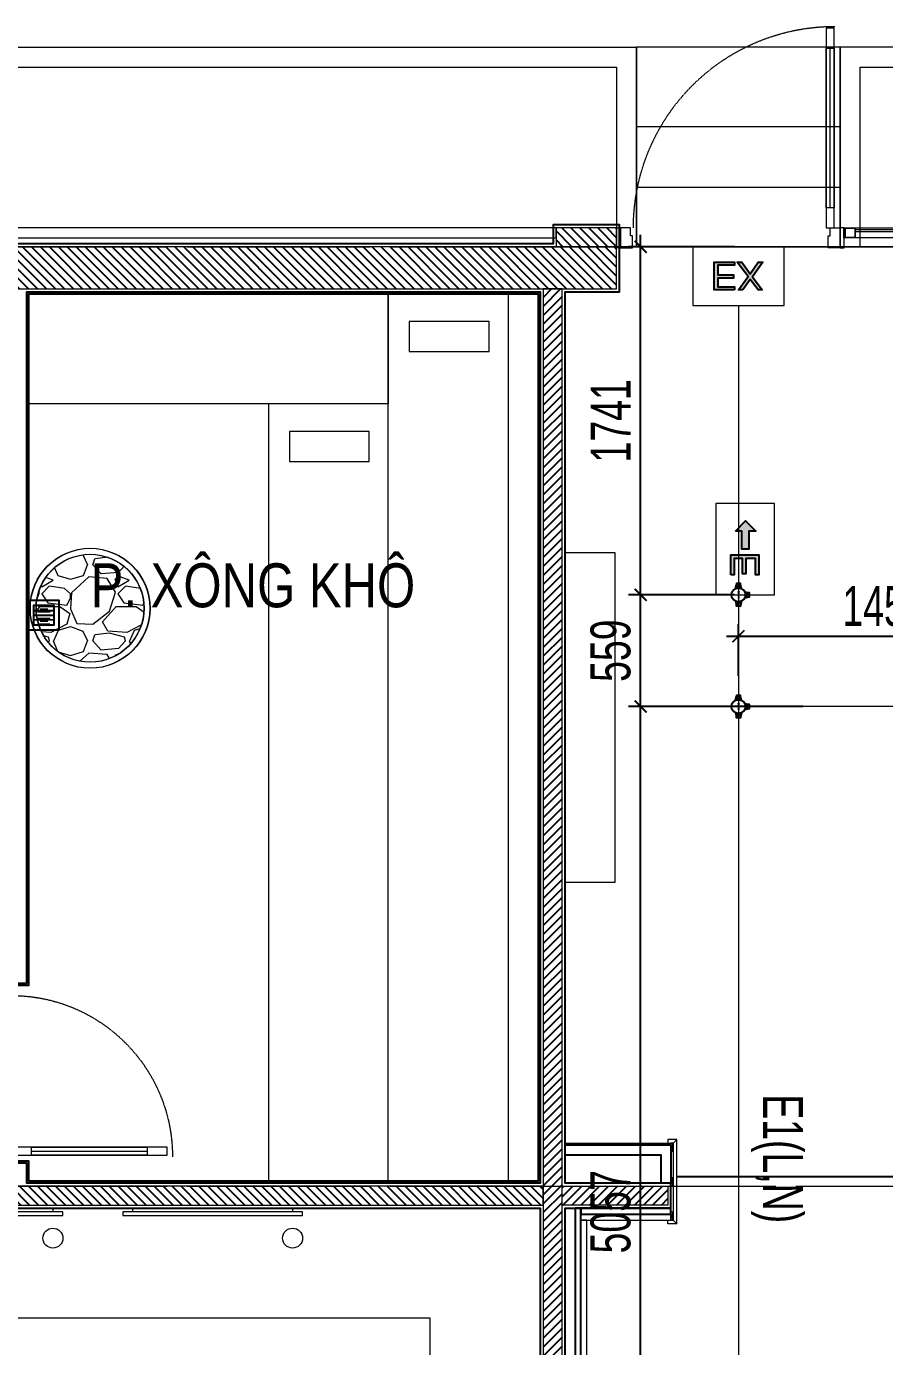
# Model space of a CAD drawing. Header units: millimetres. Extents: x -343543 to 400519, y -115663 to 104219.
# Drawn here: x -169806 to -165508, y 13897 to 20503 of the extents above; entities that cross this region are included whole.
import ezdxf
from ezdxf.xclip import XClip

# ---------------------------------------------------------------- set-up
doc = ezdxf.new("R2010")
doc.units = ezdxf.units.MM
doc.header["$XCLIPFRAME"] = 0
for name, pattern in [('XREF MAT BANG TUONG XAY$0$01.Xref _MB T1$0$HIDDEN', [9.525, 6.35, -3.175]), ('XREF MAT BANG TUONG XAY$0$CENTER', [50.8, 31.75, -6.35, 6.35, -6.35]), ('XREF MAT BANG TUONG XAY$0$HIDDEN', [0.375, 0.25, -0.125])]:
    doc.linetypes.add(name, pattern=pattern)
doc.layers.get('0').update_dxf_attribs({"color": 231, "lineweight": 0})
doc.layers.get('DefPoints').update_dxf_attribs({"color": 191})
for name, color, linetype, lineweight in [('A-PATT', 252, 'Continuous', 9), ('A-SYMBOLS', 10, 'Continuous', 13), ('E-EX', 3, 'Continuous', 25), ('kata_dim', 231, 'Continuous', 0), ('SME-E-COND-LTG', 51, 'Continuous', 18), ('SME-E-LTG-TEXT', 53, 'Continuous', 18), ('TEXT DIEN', 3, 'Continuous', 18), ('XREF MAT BANG TUONG XAY$0$$0$A-WALL-INT', 8, 'Continuous', 9), ('XREF MAT BANG TUONG XAY$0$$1$A-TEXT', 8, 'Continuous', 25), ('XREF MAT BANG TUONG XAY$0$01.Xref _MB T1$0$A-DOOR', 8, 'Continuous', 9), ('XREF MAT BANG TUONG XAY$0$01.Xref _MB T1$0$A-FNSH', 8, 'Continuous', 9), ('XREF MAT BANG TUONG XAY$0$01.Xref _MB T1$0$A-GLAZ', 8, 'Continuous', 13), ('XREF MAT BANG TUONG XAY$0$01.Xref _MB T1$0$A-HIDD-LO', 8, 'XREF MAT BANG TUONG XAY$0$01.Xref _MB T1$0$HIDDEN', 9), ('XREF MAT BANG TUONG XAY$0$01.Xref _MB T1$0$A-LITE', 8, 'Continuous', 9), ('XREF MAT BANG TUONG XAY$0$01.Xref _MB T1$0$A-RAIL', 8, 'Continuous', 9), ('XREF MAT BANG TUONG XAY$0$01.Xref _MB T1$0$A-TEXT', 8, 'Continuous', 25), ('XREF MAT BANG TUONG XAY$0$A-GRID', 8, 'XREF MAT BANG TUONG XAY$0$CENTER', 15), ('XREF MAT BANG TUONG XAY$0$A-WALL-INT', 8, 'Continuous', 9)]:
    doc.layers.add(name, color=color, linetype=linetype, lineweight=lineweight)
for name, color, linetype in [('XREF MAT BANG TUONG XAY$0$A-FNSH', 8, 'Continuous'), ('XREF MAT BANG TUONG XAY$0$A-FURN', 8, 'Continuous'), ('XREF MAT BANG TUONG XAY$0$A-FURN @ 50', 8, 'Continuous'), ('XREF MAT BANG TUONG XAY$0$A-FURN @ 75', 8, 'Continuous'), ('XREF MAT BANG TUONG XAY$0$A-HIDD', 8, 'XREF MAT BANG TUONG XAY$0$HIDDEN'), ('XREF MAT BANG TUONG XAY$0$A-PATT', 8, 'Continuous'), ('ống ghen', 6, 'Continuous')]:
    doc.layers.add(name, color=color, linetype=linetype)
doc.styles.add('ROMANS1', font='vntimeh.shx', dxfattribs={"width": 0.8, "bigfont": 'bigfont.shx'})
doc.styles.add('SM-DIMTEXT', font='SME.shx', dxfattribs={"width": 0.7})
doc.styles.add('SME-TEXT', font='sme.shx', dxfattribs={"width": 0.7})
doc.styles.add('XREF MAT BANG TUONG XAY$0$Arial', font='arial.ttf', dxfattribs={"width": 0.8})
doc.dimstyles.new('SDIM-100', dxfattribs={"dimscale": 100, "dimtxt": 2, "dimasz": 0.6, "dimexe": 0.6, "dimexo": 0.2, "dimgap": 0.5, "dimtad": 1, "dimdec": 0, "dimzin": 12, "dimtxsty": 'SM-DIMTEXT', "dimblk": 'ARCHTICK', "dimblk1": 'ARCHTICK', "dimblk2": 'ARCHTICK', "dimcen": 0.12, "dimdle": 0.6, "dimclrd": 7, "dimclre": 8, "dimadec": 0, "dimazin": 3, "dimtfac": 2, "dimtix": 1, "dimtmove": 1, "dimatfit": 3, "dimfxl": 1, "dimtzin": 0, "dimarcsym": 1})

# ---------------------------------------------------------------- blocks, each defined once
blk = doc.blocks.new('*U281')
at = {"color": 8}
blk.add_line((70, 100), (70, 680), dxfattribs=at)
for points in [[(50, 0), (50, 780), (90, 780), (90, 0)], [(50, 100), (90, 100), (90, 680), (50, 680)], [(20, -95), (80, -95), (80, -40), (70, -40), (70, 0), (20, 0)], [(900, -95), (840, -95), (840, -40), (850, -40), (850, 0), (900, 0)]]:
    blk.add_lwpolyline(points, close=True, dxfattribs=at)
at = {"layer": 'XREF MAT BANG TUONG XAY$0$01.Xref _MB T1$0$A-FNSH', "color": 8}
for points in [[(20, -95), (0, -95), (0, 0), (20, 0)], [(900, -95), (920, -95), (920, 0), (900, 0)]]:
    blk.add_lwpolyline(points, close=True, dxfattribs=at)
at = {"layer": 'XREF MAT BANG TUONG XAY$0$01.Xref _MB T1$0$A-HIDD-LO', "color": 8, "ltscale": 0.3}
blk.add_arc((42, 0), 806.7, 360, 90, dxfattribs=at)
blk = doc.blocks.new('*U166')
at = {"color": 8}
blk.add_line((70, 100), (70, 900), dxfattribs=at)
for points in [[(50, 0), (50, 1000), (90, 1000), (90, 0)], [(50, 100), (90, 100), (90, 900), (50, 900)], [(20, -100), (80, -100), (80, -40), (70, -40), (70, 0), (20, 0)], [(1120, -100), (1060, -100), (1060, -40), (1070, -40), (1070, 0), (1120, 0)]]:
    blk.add_lwpolyline(points, close=True, dxfattribs=at)
at = {"layer": 'XREF MAT BANG TUONG XAY$0$01.Xref _MB T1$0$A-FNSH', "color": 8}
for points in [[(20, -100), (0, -100), (0, 0), (20, 0)], [(1120, -100), (1140, -100), (1140, 0), (1120, 0)]]:
    blk.add_lwpolyline(points, close=True, dxfattribs=at)
at = {"layer": 'XREF MAT BANG TUONG XAY$0$01.Xref _MB T1$0$A-HIDD-LO', "color": 8, "ltscale": 0.3}
blk.add_arc((47.5, 0), 1008.3, 360, 90, dxfattribs=at)
blk = doc.blocks.new('XREF MAT BANG TUONG XAY$0$01.Xref _MB T1$0$A$Cfb76151b')
at = {"color": 8}
for points in [[(0, 0), (50, 0), (50, 50), (0, 50)], [(2, 2), (48, 2), (48, 48), (2, 48)]]:
    blk.add_lwpolyline(points, close=True, dxfattribs=at)
blk = doc.blocks.new('XREF MAT BANG TUONG XAY$0$01.Xref _MB T1$0$A$Cc763f58b')
at = {"layer": 'DefPoints', "color": 8}
blk.add_line((5, -50), (5, 0), dxfattribs=at)
at = {"layer": 'XREF MAT BANG TUONG XAY$0$01.Xref _MB T1$0$A-FNSH', "color": 8}
for centre, start, end in [((2.5, 2.3), 222.69033, 317.30967), ((2.5, -52.3), 42.69033, 137.30967)]:
    blk.add_arc(centre, 3.4, start, end, dxfattribs=at)
blk = doc.blocks.new('*U115')
at = {"layer": 'XREF MAT BANG TUONG XAY$0$01.Xref _MB T1$0$A-GLAZ'}
for p, q in [((500, 20), (55, 20)), ((500, 10), (55, 10))]:
    blk.add_line(p, q, dxfattribs=at)
at = {"layer": 'XREF MAT BANG TUONG XAY$0$01.Xref _MB T1$0$A-LITE', "color": 8}
blk.add_lwpolyline([(500, 50), (55, 50), (55, 0), (500, 0)], close=True, dxfattribs=at)
at = {"layer": 'XREF MAT BANG TUONG XAY$0$01.Xref _MB T1$0$A-FNSH', "color": 8, "rotation": 180}
blk.add_blockref('XREF MAT BANG TUONG XAY$0$01.Xref _MB T1$0$A$Cc763f58b', (5, 0), dxfattribs=at)
at = {"layer": 'XREF MAT BANG TUONG XAY$0$01.Xref _MB T1$0$A-FNSH', "color": 8, "xscale": -1, "rotation": 180}
blk.add_blockref('XREF MAT BANG TUONG XAY$0$01.Xref _MB T1$0$A$Cc763f58b', (550, 0), dxfattribs=at)
at = {"layer": 'XREF MAT BANG TUONG XAY$0$01.Xref _MB T1$0$A-GLAZ', "color": 8}
blk.add_blockref('XREF MAT BANG TUONG XAY$0$01.Xref _MB T1$0$A$Cfb76151b', (5, 0), dxfattribs=at)
at = {"layer": 'XREF MAT BANG TUONG XAY$0$01.Xref _MB T1$0$A-GLAZ', "color": 8, "xscale": -1}
blk.add_blockref('XREF MAT BANG TUONG XAY$0$01.Xref _MB T1$0$A$Cfb76151b', (550, 0), dxfattribs=at)
blk = doc.blocks.new('XREF MAT BANG TUONG XAY$0$00.xref_IKIGAI_Truc')
at = {"layer": 'XREF MAT BANG TUONG XAY$0$A-GRID', "color": 8, "ltscale": 20}
for points in [[(-2907.5, 19400), (42750, 19400)], [(-2907.5, 14700), (42750, 14700)]]:
    blk.add_lwpolyline(points, dxfattribs=at)
blk = doc.blocks.new('XREF MAT BANG TUONG XAY$0$Drain')
at = {"color": 8}
blk.add_lwpolyline([(-1.2, -1.2), (1.2, -1.2), (1.2, 1.2), (-1.2, 1.2)], close=True, dxfattribs=at)
at = {"color": 8, "const_width": 0.16}
for points in [[(-0.73, 0.48), (-0.73, -0.48)], [(-0.37, 0.79), (-0.37, -0.79)], [(0, 0.87), (0, -0.87)], [(0.37, 0.79), (0.37, -0.79)], [(0.73, 0.48), (0.73, -0.48)]]:
    blk.add_lwpolyline(points, dxfattribs=at)
blk = doc.blocks.new('*U3481')
at = {"layer": 'XREF MAT BANG TUONG XAY$0$A-FURN @ 50', "color": 8, "xscale": -41.66666666666667, "yscale": 41.66666666666667, "zscale": 41.66666666666667, "rotation": 270}
blk.add_blockref('XREF MAT BANG TUONG XAY$0$Drain', (11615, 17557), dxfattribs=at)
at = {"layer": 'XREF MAT BANG TUONG XAY$0$A-FURN @ 75', "color": 8, "xscale": -62.50000000000001, "yscale": 62.50000000000001, "zscale": 62.50000000000001, "rotation": 270}
blk.add_blockref('XREF MAT BANG TUONG XAY$0$Drain', (11615, 17557), dxfattribs=at)
blk = doc.blocks.new('XREF MAT BANG TUONG XAY$0$xref_IKIGAI_Cot')
at = {"layer": 'XREF MAT BANG TUONG XAY$0$A-GRID', "color": 8, "ltscale": 20}
for points in [[(-2907.5, 19400), (42750, 19400)], [(-2907.5, 14700), (42750, 14700)]]:
    blk.add_lwpolyline(points, dxfattribs=at)
blk = doc.blocks.new('*U218')
at = {"layer": 'XREF MAT BANG TUONG XAY$0$A-PATT'}
h = blk.add_hatch(dxfattribs=at)
h.set_pattern_fill('ANSI31', color=8, scale=10)
h.set_pattern_definition([(45, (40766.8, -11178.564), (-22.45064, 22.45064), [])])
h.paths.add_polyline_path([(-38.7, 47.5), (5281.3, 47.5), (5281.3, -47.5), (-38.7, -47.5)])
at = {"layer": 'XREF MAT BANG TUONG XAY$0$A-WALL-INT', "color": 8}
blk.add_lwpolyline([(-38.7, 47.5), (5281.3, 47.5), (5281.3, -47.5), (-38.7, -47.5)], close=True, dxfattribs=at)
blk = doc.blocks.new('*U232')
at = {"layer": 'XREF MAT BANG TUONG XAY$0$A-PATT'}
h = blk.add_hatch(dxfattribs=at)
h.set_pattern_fill('ANSI31', color=8, scale=10)
h.set_pattern_definition([(45, (41235.113, -11293.564), (-22.45064, 22.45064), [])])
h.paths.add_polyline_path([(-38.7, 47.5), (5749.6, 47.5), (5749.6, -162.5), (-38.7, -162.5)])
at = {"layer": 'XREF MAT BANG TUONG XAY$0$A-WALL-INT', "color": 8}
blk.add_lwpolyline([(-38.7, 47.5), (5749.6, 47.5), (5749.6, -162.5), (-38.7, -162.5)], close=True, dxfattribs=at)
blk = doc.blocks.new('*U233')
at = {"layer": 'XREF MAT BANG TUONG XAY$0$A-PATT'}
h = blk.add_hatch(dxfattribs=at)
h.set_pattern_fill('ANSI31', color=8, scale=10)
h.set_pattern_definition([(45, (35750.103, -11178.564), (-22.45064, 22.45064), [])])
h.paths.add_polyline_path([(-38.7, 47.5), (264.6, 47.5), (264.6, -47.5), (-38.7, -47.5)])
at = {"layer": 'XREF MAT BANG TUONG XAY$0$A-WALL-INT', "color": 8}
blk.add_lwpolyline([(-38.7, 47.5), (264.6, 47.5), (264.6, -47.5), (-38.7, -47.5)], close=True, dxfattribs=at)
blk = doc.blocks.new('*U279')
at = {"layer": 'XREF MAT BANG TUONG XAY$0$A-PATT'}
h = blk.add_hatch(dxfattribs=at)
h.set_pattern_fill('ANSI31', color=8, scale=10)
h.set_pattern_definition([(45, (43311.79, -11178.564), (-22.45064, 22.45064), [])])
h.paths.add_polyline_path([(-38.7, 47.5), (7826.3, 47.5), (7826.3, -47.5), (-38.7, -47.5)])
at = {"layer": 'XREF MAT BANG TUONG XAY$0$A-WALL-INT', "color": 8}
blk.add_lwpolyline([(-38.7, 47.5), (7826.3, 47.5), (7826.3, -47.5), (-38.7, -47.5)], close=True, dxfattribs=at)
blk = doc.blocks.new('*U289')
at = {"layer": 'XREF MAT BANG TUONG XAY$0$A-PATT'}
h = blk.add_hatch(dxfattribs=at)
h.set_pattern_fill('ANSI31', color=8, scale=10)
h.set_pattern_definition([(45, (35976.79, -11178.564), (-22.45064, 22.45064), [])])
h.paths.add_polyline_path([(-38.7, 47.5), (491.3, 47.5), (491.3, -47.5), (-38.7, -47.5)])
at = {"layer": 'XREF MAT BANG TUONG XAY$0$A-WALL-INT', "color": 8}
blk.add_lwpolyline([(-38.7, 47.5), (491.3, 47.5), (491.3, -47.5), (-38.7, -47.5)], close=True, dxfattribs=at)
blk = doc.blocks.new('XREF MAT BANG NOI THAT')
h = blk.add_hatch()
h.set_pattern_fill('GRAVEL', color=8, scale=15)
h.set_pattern_definition([(228.0127875, (-413533.12, -126211.106), (-3048.0000002, -3428.9999998), [51.25822, -5074.57255]), (184.969741, (-413567.41, -126249.206), (4571.9999982, 381.0000217), [87.9607, -8708.10733]), (132.510447, (-413655.04, -126256.826), (3810.0000016, -4190.9999985), [62.02223, -6140.20842]), (267.273689, (-413803.63, -126352.076), (381.0000008, 7619.99999996), [80.10068, -7929.9656]), (292.833654, (-413807.44, -126432.086), (-1905.00000016, 4571.9999999), [78.54505, -7775.97116]), (357.273689, (-413776.96, -126504.476), (-7619.99999996, 381.0000008), [80.10068, -7929.9656]), (37.6942405, (-413696.95, -126508.286), (-4952.9999998, -3810.0000003), [105.92905, -10486.9673]), (72.2553284, (-413613.13, -126443.516), (2667.0000007, 8381.99999977), [100.00793, -9900.7885]), (121.4295656, (-413582.65, -126348.266), (-3048.0000004, 4952.9999997), [80.37195, -7956.83185]), (175.236358, (-413624.56, -126279.686), (4191, -381.0000007), [91.757, -4496.09054]), (222.3974378, (-413716, -126272.066), (-4571.99999985, -4191.00000016), [118.6617, -11747.51588]), (138.814075, (-413426.44, -126355.886), (-2666.9999998, 2286.0000002), [40.50068, -4009.58487]), (171.4692344, (-413456.92, -126329.216), (4953.0000001, -761.9999991), [77.0523, -7628.19585]), (225, (-413533.12, -126317.79), (-5e-14, -381), [53.8814, -484.93397]), (203.19859, (-413559.79, -126272.066), (1905, 762), [29.0162, -2872.59336]), (291.80141, (-413586.46, -126283.496), (-381, 1143), [41.03484, -2010.71295]), (30.963757, (-413571.22, -126321.596), (1143, 762), [66.64795, -2154.94472]), (161.56505, (-413514.07, -126287.31), (762, -381), [48.19307, -1156.63472]), (16.3895403, (-413807.44, -126283.496), (3810, 1143), [67.5132, -6683.824]), (70.346176, (-413742.67, -126264.446), (-1524.0000001, -4191), [56.63984, -5607.33235]), (293.19859, (-413514.07, -126211.106), (-762, 1905), [58.032, -2843.57754]), (343.6104597, (-413491.21, -126264.446), (-3810.0000001, 1142.9999997), [67.5132, -6683.824]), (339.443955, (-413807.44, -126519.716), (-1905, 762), [65.10528, -3190.16015]), (294.7751406, (-413746.48, -126542.576), (-1905.0000023, 4190.999999), [54.55082, -5400.539]), (66.80141, (-413510.26, -126592.106), (762, 1905), [58.032, -2843.57754]), (17.3540246, (-413487.4, -126538.766), (-4952.9999999, -1524.0000003), [63.8674, -6322.8564]), (69.443955, (-413696.95, -126592.106), (-762, -1905), [32.55264, -3222.7128]), (101.309932, (-413533.12, -126592.11), (-381, 1524), [19.4272, -1923.29924]), (165.963757, (-413536.93, -126573.06), (1143, -381), [78.54506, -1492.3582]), (186.009006, (-413613.13, -126554.006), (3810, 381.0000002), [72.79005, -7206.20473]), (303.690068, (-413571.22, -126355.89), (-381, 762), [54.94858, -1318.76645]), (353.1572266, (-413540.74, -126401.606), (6477.00000004, -761.99999966), [95.9335, -9497.40136]), (60.945396, (-413445.49, -126413.036), (-1524, -2667), [39.22624, -3883.40885]), (90, (-413426.44, -126378.75), (-381, 381), [22.86, -358.14]), (120.256437, (-413620.75, -126542.576), (1523.9999998, -2667.0000001), [52.93004, -5240.09112]), (48.0127875, (-413647.42, -126496.856), (3048.0000003, 3428.9999998), [102.51643, -5023.31433]), (0, (-413578.84, -126420.66), (381, 381), [99.06, -281.94]), (325.3048465, (-413479.78, -126420.656), (3810.0000014, -2666.999998), [60.24143, -5963.8975]), (254.054604, (-413430.25, -126454.946), (-381, -1524), [55.47436, -2718.2475]), (207.6459754, (-413445.49, -126508.286), (-7239.00000027, -3809.9999995), [90.32176, -8941.86966]), (175.4260787, (-413525.5, -126550.196), (-4953, 381), [95.55442, -9459.87697])])
edge = h.paths.add_edge_path()
edge.add_arc((11847.4, 17591.7), 270, 180, 540, ccw=False)
at = {"color": 8}
for points in [[(11540, 19165), (13340, 19165), (13340, 18615), (11540, 18615)], [(13340, 19165), (13940, 19165), (13940, 14725), (13340, 14725)], [(14090, 19165), (13940, 19165), (13940, 14725), (14090, 14725)], [(13844.4, 19026.8), (13444.4, 19026.8), (13444.4, 18876.8), (13844.4, 18876.8)], [(13340, 18615), (12740, 18615), (12740, 14725), (13340, 14725)], [(13244.4, 18476.8), (12844.4, 18476.8), (12844.4, 18326.8), (13244.4, 18326.8)], [(14225, 16220), (14225, 17870), (14475, 17870), (14475, 16220)], [(9055, 11510), (8505, 11510), (8505, 14285), (8810, 14285), (8810, 14590), (14102.5, 14590), (14100, 11509.6), (13550, 11510), (13550, 14040), (9055, 14040)], [(11710.5, 14554), (11710.5, 14572), (10810.5, 14572), (10810.5, 14554)], [(10860.5, 14590), (11660.5, 14590), (11660.5, 14572), (10860.5, 14572)], [(12910.5, 14554), (12910.5, 14572), (12010.5, 14572), (12010.5, 14554)], [(12060.5, 14590), (12860.5, 14590), (12860.5, 14572), (12060.5, 14572)]]:
    blk.add_lwpolyline(points, close=True, dxfattribs=at)
for centre, radius in [((11845.8, 17591.7), 300), ((11847.4, 17591.7), 300), ((11845.8, 17591.7), 270), ((11847.4, 17591.7), 270), ((11660.5, 14440), 50), ((12860.5, 14440), 50)]:
    blk.add_circle(centre, radius, dxfattribs=at)
blk = doc.blocks.new('01.Xref _MB T1')
at = {"color": 8}
blk.add_lwpolyline([(39999.98286, 2999.99997), (40000.00012, 19400), (-0.00011, 19399.99891), (0.00011, 2999.99997), (8394.99073, 2999.9999), (8394.99073, -99.99996), (31605.0109, -99.99952), (31605.0109, 3000.00035)], close=True, dxfattribs=at)
at = {"layer": 'XREF MAT BANG TUONG XAY$0$$0$A-WALL-INT', "color": 8}
for points in [[(14739.99988, 14933.00002), (14739.99988, 14915.00002), (14766.99988, 14915.00002), (14784.99988, 14933.00002)], [(14739.99988, 14933.00002), (14739.99988, 14915.00002), (14766.99988, 14915.00002), (14784.99988, 14933.00002)], [(14766.99991, 14530), (14784.99991, 14512), (14784.99988, 14933.00002), (14766.99988, 14915.00002)], [(14766.99991, 14530), (14784.99991, 14512), (14784.99988, 14933.00002), (14766.99988, 14915.00002)], [(14224.99297, 14914.99996), (14754.99988, 14914.99996), (14754.99988, 14905.99996), (14224.99297, 14905.99996)], [(14754.99988, 14875.00002), (14766.99988, 14875.00002), (14766.99988, 14915.00002), (14754.99988, 14915.00002)], [(14754.99988, 14875.00002), (14766.99988, 14875.00002), (14766.99988, 14915.00002), (14754.99988, 14915.00002)], [(14754.9999, 14702.50001), (14766.9999, 14702.50001), (14766.9999, 14742.50001), (14754.9999, 14742.50001)], [(14754.9999, 14702.50001), (14766.9999, 14702.50001), (14766.9999, 14742.50001), (14754.9999, 14742.50001)], [(14754.99991, 14530), (14754.99991, 14560), (14304.99045, 14560), (14304.99045, 14530)], [(14754.99991, 14530), (14766.99991, 14530), (14766.99991, 14570), (14754.99991, 14570)], [(14754.99991, 14530), (14766.99991, 14530), (14766.99991, 14570), (14754.99991, 14570)], [(14334.99994, 14530), (14304.99994, 14530), (14304.99994, 11264.99999), (14334.99994, 11264.99999)], [(14739.99991, 14512), (14739.99991, 14530), (14766.99991, 14530), (14784.99991, 14512)], [(14739.99991, 14512), (14739.99991, 14530), (14766.99991, 14530), (14784.99991, 14512)]]:
    blk.add_lwpolyline(points, close=True, dxfattribs=at)
for points in [[(14754.99988, 14875.00002), (14766.99988, 14915.00002)], [(14766.99988, 14875.00002), (14754.99988, 14915.00002)], [(14754.99988, 14875.00002), (14766.99988, 14915.00002)], [(14766.99988, 14875.00002), (14754.99988, 14915.00002)], [(14754.9999, 14702.50001), (14766.9999, 14742.50001)], [(14766.9999, 14702.50001), (14754.9999, 14742.50001)], [(14754.9999, 14702.50001), (14766.9999, 14742.50001)], [(14766.9999, 14702.50001), (14754.9999, 14742.50001)], [(14754.99991, 14530), (14766.99991, 14570)], [(14766.99991, 14530), (14754.99991, 14570)], [(14754.99991, 14530), (14766.99991, 14570)], [(14766.99991, 14530), (14754.99991, 14570)]]:
    blk.add_lwpolyline(points, dxfattribs=at)
at = {"layer": 'XREF MAT BANG TUONG XAY$0$01.Xref _MB T1$0$A-FNSH', "color": 8}
for points in [[(8394.99073, 1999.99999), (-1000, 1999.99998), (-1000.00012, 20399.99968), (14583.31301, 20400.0078)], [(14583.31333, 19399.99994), (14583.31301, 20400.0078)], [(15703.31324, 19400.00844), (15703.31324, 20300.0085), (24276.68633, 20300.01291), (24276.68661, 19494.99925), (24376.68689, 19494.99925), (24376.68627, 20400.01296), (15603.31324, 20400.00844)], [(-899.99999, 5519.99987), (-900.00012, 20299.99973), (14483.31306, 20300.00774), (14483.31333, 19400)], [(14586.62786, 19399.99994), (24376.68659, 19399.99984)]]:
    blk.add_lwpolyline(points, dxfattribs=at)
for points in [[(14583.31333, 19399.99994), (15603.31324, 19399.99999), (15603.31324, 20400.00814), (14583.31333, 20400.00809)], [(15603.31324, 20000.00844), (14583.31317, 20000.00839), (14583.31317, 19698.5039), (15603.31324, 19698.50395)]]:
    blk.add_lwpolyline(points, close=True, dxfattribs=at)
at = {"layer": 'XREF MAT BANG TUONG XAY$0$01.Xref _MB T1$0$A-FNSH', "color": 8, "elevation": 0}
blk.add_lwpolyline([(15603.31324, 20400.00785), (15603.31324, 19400.00844)], dxfattribs=at)
at = {"layer": 'XREF MAT BANG TUONG XAY$0$01.Xref _MB T1$0$A-RAIL', "color": 8}
blk.add_lwpolyline([(8780.00007, 19494.99885), (8780.00007, 19444.99885), (14180.00007, 19444.9993), (14180.00007, 19494.9993)], close=True, dxfattribs=at)
at = {"layer": 'XREF MAT BANG TUONG XAY$0$A-FNSH', "color": 8}
for points in [[(11290, 15714.99997), (11530, 15714.99997), (11530, 19174.99915), (14100, 19174.99915), (14100, 14714.99999), (11529.99993, 14714.99999), (11530, 14814.99997), (11290.00003, 14814.99997)], [(8504.99998, 11510), (8504.99668, 14285), (8809.99073, 14284.99999), (8809.99073, 14590), (14099.96637, 14590), (14099.97586, 11509.99995)], [(14224.99994, 11314.99999), (14225.00005, 14590), (14754.99993, 14590), (14754.99993, 14715.0002), (14225.00265, 14714.99978), (14224.99735, 19174.99957), (14498.31324, 19174.99872), (14498.31323, 19509.9993), (14165.00007, 19509.9993), (14165.00007, 19414.99916), (7544.99993, 19415.00765)], [(11280, 15704.99997), (11540, 15704.99997), (11540, 19164.99915), (14090, 19164.99915), (14090, 14724.99999), (11539.99994, 14724.99999), (11540, 14824.99997), (11280.00004, 14824.99997)]]:
    blk.add_lwpolyline(points, dxfattribs=at)
at = {"layer": 'XREF MAT BANG TUONG XAY$0$A-FURN', "color": 8}
for points in [[(14224.99294, 14905.99996), (14754.99988, 14905.99996), (14754.99988, 14715.0002)], [(14224.99294, 14855.99996), (14704.99988, 14855.99996), (14704.99988, 14715.0002)]]:
    blk.add_lwpolyline(points, dxfattribs=at)
for points in [[(14274.99994, 11264.99999), (14304.99994, 11264.99999), (14304.99994, 14590), (14274.99994, 14590)], [(14304.99045, 14560), (14754.99991, 14560), (14754.99991, 14590), (14304.99045, 14590)]]:
    blk.add_lwpolyline(points, close=True, dxfattribs=at)
at = {"layer": 'XREF MAT BANG TUONG XAY$0$A-HIDD', "color": 8, "ltscale": 200, "const_width": 10}
blk.add_lwpolyline([(14784.9999, 14747.50001), (15879.99993, 14747.50001)], dxfattribs=at)
at = {"color": 8}
blk.add_blockref('XREF MAT BANG TUONG XAY$0$00.xref_IKIGAI_Truc', (0.00011, 0), dxfattribs=at)
ref = blk.add_blockref('XREF MAT BANG TUONG XAY$0$xref_IKIGAI_Cot', (-0.00927, -0.00001), dxfattribs=at)
XClip(ref).set_block_clipping_path([(-1610.3425959283, -2225.6693134198), (41829.1295208634, 21555.8819575264)])
at = {"layer": 'XREF MAT BANG TUONG XAY$0$01.Xref _MB T1$0$A-DOOR', "color": 8, "extrusion": (-2.81943e-13, 1.42352e-14, -1), "zscale": -1, "rotation": 3.766684723786588e-05}
blk.add_blockref('*U166', (-15623.3133, 19494.99925, 0), dxfattribs=at)
at = {"layer": 'XREF MAT BANG TUONG XAY$0$01.Xref _MB T1$0$A-DOOR', "color": 8, "extrusion": (1.42352e-14, 2.81943e-13, -1), "zscale": -1, "rotation": 90.00003766684722}
blk.add_blockref('*U281', (-11452.49998, 14804.99994, 0), dxfattribs=at)
at = {"layer": 'XREF MAT BANG TUONG XAY$0$01.Xref _MB T1$0$A-TEXT', "color": 8, "xscale": -1, "rotation": 180}
blk.add_blockref('*U115', (15623.3133, 19494.99925), dxfattribs=at)
at = {"layer": 'XREF MAT BANG TUONG XAY$0$A-FURN', "color": 8, "xscale": -1}
for name, p, rotation in [('*U233', (14218.69838, 19447.5), 180), ('*U232', (8733.68861, 19237.49914), 180), ('*U279', (14162.5, 11363.6983), 270), ('*U218', (8833.68904, 14652.5), 180)]:
    blk.add_blockref(name, p, dxfattribs=dict(at, rotation=rotation))
at = {"layer": 'XREF MAT BANG TUONG XAY$0$A-FURN', "linetype": 'Continuous'}
blk.add_blockref('*U3481', (0, 0), dxfattribs=at)
at = {"layer": 'XREF MAT BANG TUONG XAY$0$A-FURN', "color": 8, "rotation": 180}
blk.add_blockref('*U289', (14701.3016, 14652.49999), dxfattribs=at)
at = {"layer": 'XREF MAT BANG TUONG XAY$0$$1$A-TEXT', "color": 8, "style": 'XREF MAT BANG TUONG XAY$0$Arial', "width": 0.8}
blk.add_text('P. XÔNG KHÔ', height=220, dxfattribs=at).set_placement((11849.23539, 17596.50952, 0))
at = {"layer": 'A-PATT', "color": 8}
blk.add_blockref('XREF MAT BANG NOI THAT', (0, 0), dxfattribs=at)
blk = doc.blocks.new('KH VIDIFI NHA XE_dwg_KH VIDIFI NHA XE_dwg_INNO_E_ĐÈN_EXIT THOÁT HIỂM1 - ELC_EmergencyExit-1904534-MẶT BẰNG ĐÈN EXIT_ SỰ CỐ TẦNG HẦM-2156726-DANH MỤC KÝ HIỆU SỬ DỤNG TRONG BẢN VẼ-2855094-KÍ HIỆU BẢN VẼ')
h = blk.add_hatch(color=256)
h.paths.add_polyline_path([(-75.1, 122.5), (-0.9, 122.5), (-0.9, 110.4), (-61.5, 110.4), (-61.5, 78.8), (-4.8, 78.8), (-4.8, 66.9), (-61.6, 66.9), (-61.6, 31.8), (-0.9, 31.8), (-0.9, 19.8), (-75.1, 19.8)], flags=0)
h.paths.add_polyline_path([(30.4, 122.5), (57.3, 84.1), (86.1, 122.3), (100.8, 122.3), (65.1, 73.9), (103.8, 19.8), (87, 19.8), (56.8, 63), (25.9, 19.8), (9.6, 19.8), (49.3, 73.4), (14.3, 122.5)], flags=0)
at = {"lineweight": 15, "flags": 128}
blk.add_lwpolyline([(181.7, 180.1), (181.7, -35.9), (-154.3, -35.9), (-154.3, 180.1)], close=True, dxfattribs=at)
at = {"flags": 128}
for points in [[(-0.9, 122.5), (-75.1, 122.5), (-75.1, 19.8), (-0.9, 19.8), (-0.9, 31.8), (-61.6, 31.8), (-61.6, 66.9), (-4.8, 66.9), (-4.8, 78.8), (-61.5, 78.8), (-61.5, 110.4), (-0.9, 110.4)], [(30.4, 122.5), (14.3, 122.5), (49.3, 73.4), (9.6, 19.8), (25.9, 19.8), (56.8, 63), (87, 19.8), (103.8, 19.8), (65.1, 73.9), (100.8, 122.3), (86.1, 122.3), (57.3, 84.1)]]:
    blk.add_lwpolyline(points, close=True, dxfattribs=at)
blk = doc.blocks.new('ĐÈN EXIT CHỈ HƯỚNG')
at = {"lineweight": 9}
h = blk.add_hatch(color=256, dxfattribs=at)
h.paths.add_polyline_path([(-17.9, -64.8), (78.3, -64.8), (78.3, -49.1), (-0.3, -49.1), (-0.3, -8.2), (73.3, -8.2), (73.3, 7.3), (-0.3, 7.3), (-0.3, 52.7), (78.3, 52.7), (78.3, 68.3), (-17.9, 68.3)])
h.paths.add_polyline_path([(-130.5, -43.1), (-130.6, -12.8), (-44.6, -12.8), (-44.6, 21.7), (-130.6, 21.7), (-130.6, 55.2), (-179.6, 6.1)])
blk.add_line((-44.6, 21.7), (-44.6, -12.8))
at = {"lineweight": 15, "flags": 128}
blk.add_lwpolyline([(173.2, -135.6), (173.2, 144.4), (-262.4, 144.4), (-262.4, -135.6)], close=True, dxfattribs=at)
at = {"flags": 128}
for points in [[(78.3, -64.8), (-17.9, -64.8), (-17.9, 68.3), (78.3, 68.3), (78.3, 52.7), (-0.3, 52.7), (-0.3, 7.3), (73.3, 7.3), (73.3, -8.2), (-0.3, -8.2), (-0.3, -49.1), (78.3, -49.1)], [(-130.6, -43), (-179.6, 6.1), (-130.6, 55.2), (-130.6, 21.7), (-44.6, 21.7), (-44.6, -12.8), (-130.6, -12.8)]]:
    blk.add_lwpolyline(points, close=True, dxfattribs=at)
blk = doc.blocks.new('c3-20')
at = {"layer": 'ống ghen', "ltscale": 30}
for points in [[(5338959.8, -3869072.3), (5338964.6, -3869054)], [(5338989.3, -3869072.3), (5338984.6, -3869054)], [(5338942.8, -3869089.3), (5338924.6, -3869094)], [(5338942.8, -3869118.8), (5338924.6, -3869114)], [(5339006.3, -3869089.3), (5339024.6, -3869094)], [(5339006.3, -3869118.8), (5339024.6, -3869114)]]:
    blk.add_lwpolyline(points, dxfattribs=at)
for points in [[(5338984.6, -3869070.5), (5338984.6, -3869048), (5338964.6, -3869048), (5338964.6, -3869070.5)], [(5338975.1, -3869069), (5338975.1, -3869057), (5338974, -3869057), (5338974, -3869069)], [(5338941, -3869094), (5338918.6, -3869094), (5338918.6, -3869114), (5338941, -3869114)], [(5338939.6, -3869103.5), (5338927.5, -3869103.5), (5338927.5, -3869104.6), (5338939.6, -3869104.6)], [(5339008.1, -3869094), (5339030.6, -3869094), (5339030.6, -3869114), (5339008.1, -3869114)], [(5339009.6, -3869103.5), (5339021.6, -3869103.5), (5339021.6, -3869104.6), (5339009.6, -3869104.6)]]:
    blk.add_lwpolyline(points, close=True, dxfattribs=at)
blk.add_circle((5338974.6, -3869104), 35, dxfattribs=at)
at = {"layer": 'TEXT DIEN', "ltscale": 30, "style": 'ROMANS1'}
blk.add_text('D20', height=15, dxfattribs=at).set_placement((5338954.5, -3869111.3))
blk = doc.blocks.new('_ArchTick')
at = {"color": 0, "linetype": 'ByBlock', "const_width": 0.15}
blk.add_lwpolyline([(-0.5, -0.5), (0.5, 0.5)], dxfattribs=at)
blk = doc.blocks.new('*D404')
at = {"layer": 'DefPoints', "color": 0, "linetype": 'Continuous', "ltscale": 1000, "transparency": 16777216}
for p in [(-166729.4, 17100), (-165896.8, 17100), (-165970.9, 12043.3)]:
    blk.add_point(p, dxfattribs=at)
at = {"layer": 'kata_dim', "color": 7, "linetype": 'Continuous', "lineweight": -2, "ltscale": 1000, "transparency": 16777216}
blk.add_line((-166729.4, 11983.3), (-166729.4, 17160), dxfattribs=at)
at = {"layer": 'kata_dim', "color": 8, "linetype": 'Continuous', "lineweight": -2, "ltscale": 1000, "transparency": 16777216}
for p, q in [((-165916.8, 17100), (-166789.4, 17100)), ((-165990.9, 12043.3), (-166789.4, 12043.3))]:
    blk.add_line(p, q, dxfattribs=at)
at = {"layer": 'kata_dim', "color": 7, "linetype": 'Continuous', "lineweight": -2, "ltscale": 1000, "transparency": 16777216, "xscale": 60, "yscale": 60, "zscale": 60}
for p, rotation in [((-166729.4, 17100), 90), ((-166729.4, 12043.3), 270)]:
    blk.add_blockref('_ArchTick', p, dxfattribs=dict(at, rotation=rotation))
at = {"layer": 'kata_dim', "color": 0, "linetype": 'Continuous', "ltscale": 1000, "transparency": 16777216, "insert": (-166879.4, 14571.6), "char_height": 200, "attachment_point": 5, "rotation": 90, "style": 'SM-DIMTEXT'}
blk.add_mtext('5057', dxfattribs=at)
blk = doc.blocks.new('*D405')
at = {"layer": 'DefPoints', "color": 0, "linetype": 'Continuous', "ltscale": 1000, "transparency": 16777216}
for p in [(-166729.4, 17659), (-166239.8, 17659), (-165896.8, 17100)]:
    blk.add_point(p, dxfattribs=at)
at = {"layer": 'kata_dim', "color": 7, "linetype": 'Continuous', "lineweight": -2, "ltscale": 1000, "transparency": 16777216}
blk.add_line((-166729.4, 17040), (-166729.4, 17719), dxfattribs=at)
at = {"layer": 'kata_dim', "color": 8, "linetype": 'Continuous', "lineweight": -2, "ltscale": 1000, "transparency": 16777216}
for p, q in [((-166259.8, 17659), (-166789.4, 17659)), ((-165916.8, 17100), (-166789.4, 17100))]:
    blk.add_line(p, q, dxfattribs=at)
at = {"layer": 'kata_dim', "color": 7, "linetype": 'Continuous', "lineweight": -2, "ltscale": 1000, "transparency": 16777216, "xscale": 60, "yscale": 60, "zscale": 60}
for p, rotation in [((-166729.4, 17659), 90), ((-166729.4, 17100), 270)]:
    blk.add_blockref('_ArchTick', p, dxfattribs=dict(at, rotation=rotation))
at = {"layer": 'kata_dim', "color": 0, "linetype": 'Continuous', "ltscale": 1000, "transparency": 16777216, "insert": (-166879.4, 17379.5), "char_height": 200, "attachment_point": 5, "rotation": 90, "style": 'SM-DIMTEXT'}
blk.add_mtext('559', dxfattribs=at)
blk = doc.blocks.new('*D406')
at = {"layer": 'DefPoints', "color": 0, "linetype": 'Continuous', "ltscale": 1000, "transparency": 16777216}
for p in [(-166729.4, 19400), (-166239.8, 19400), (-166239.8, 17659)]:
    blk.add_point(p, dxfattribs=at)
at = {"layer": 'kata_dim', "color": 7, "linetype": 'Continuous', "lineweight": -2, "ltscale": 1000, "transparency": 16777216}
blk.add_line((-166729.4, 17599), (-166729.4, 19460), dxfattribs=at)
at = {"layer": 'kata_dim', "color": 8, "linetype": 'Continuous', "lineweight": -2, "ltscale": 1000, "transparency": 16777216}
for p, q in [((-166259.8, 19400), (-166789.4, 19400)), ((-166259.8, 17659), (-166789.4, 17659))]:
    blk.add_line(p, q, dxfattribs=at)
at = {"layer": 'kata_dim', "color": 7, "linetype": 'Continuous', "lineweight": -2, "ltscale": 1000, "transparency": 16777216, "xscale": 60, "yscale": 60, "zscale": 60}
for p, rotation in [((-166729.4, 19400), 90), ((-166729.4, 17659), 270)]:
    blk.add_blockref('_ArchTick', p, dxfattribs=dict(at, rotation=rotation))
at = {"layer": 'kata_dim', "color": 0, "linetype": 'Continuous', "ltscale": 1000, "transparency": 16777216, "insert": (-166879.4, 18529.5), "char_height": 200, "attachment_point": 5, "rotation": 90, "style": 'SM-DIMTEXT'}
blk.add_mtext('1741', dxfattribs=at)
blk = doc.blocks.new('*D441')
at = {"layer": 'DefPoints', "color": 0, "linetype": 'Continuous', "ltscale": 1000, "transparency": 16777216}
for p in [(-164781.8, 17451.6), (-166239.8, 17234.4), (-164781.8, 17100)]:
    blk.add_point(p, dxfattribs=at)
at = {"layer": 'kata_dim', "color": 8, "linetype": 'Continuous', "lineweight": -2, "ltscale": 1000, "transparency": 16777216}
for p, q in [((-166239.8, 17254.4), (-166239.8, 17511.6)), ((-164781.8, 17120), (-164781.8, 17511.6))]:
    blk.add_line(p, q, dxfattribs=at)
at = {"layer": 'kata_dim', "color": 7, "linetype": 'Continuous', "lineweight": -2, "ltscale": 1000, "transparency": 16777216}
blk.add_line((-166299.8, 17451.6), (-164721.8, 17451.6), dxfattribs=at)
at = {"layer": 'kata_dim', "color": 7, "linetype": 'Continuous', "lineweight": -2, "ltscale": 1000, "transparency": 16777216, "xscale": 60, "yscale": 60, "zscale": 60, "rotation": 180}
blk.add_blockref('_ArchTick', (-166239.8, 17451.6), dxfattribs=at)
at = {"layer": 'kata_dim', "color": 7, "linetype": 'Continuous', "lineweight": -2, "ltscale": 1000, "transparency": 16777216, "xscale": 60, "yscale": 60, "zscale": 60}
blk.add_blockref('_ArchTick', (-164781.8, 17451.6), dxfattribs=at)
at = {"layer": 'kata_dim', "color": 0, "linetype": 'Continuous', "ltscale": 1000, "transparency": 16777216, "insert": (-165510.8, 17601.6), "char_height": 200, "attachment_point": 5, "style": 'SM-DIMTEXT'}
blk.add_mtext('1458', dxfattribs=at)

msp = doc.modelspace()

# ---------------------------------------------------------------- block references
at = {"layer": 'A-SYMBOLS'}
msp.add_blockref('01.Xref _MB T1', (-181333.1, 0), dxfattribs=at)

# ---------------------------------------------------------------- next in the draw order: linework, layer by layer
at = {"layer": 'SME-E-COND-LTG', "color": 1, "linetype": 'Continuous', "ltscale": 1000}
for p, q in [((-166239.8, 19106), (-166239.8, 8022.4)), ((-164781.8, 17100), (-166239.8, 17100))]:
    msp.add_line(p, q, dxfattribs=at)

# ---------------------------------------------------------------- next in the draw order: block references
at = {"layer": 'E-EX', "extrusion": (0, 0, -1), "xscale": 1.36125, "yscale": 1.36125, "zscale": 1.36125, "rotation": 180}
msp.add_blockref('KH VIDIFI NHA XE_dwg_KH VIDIFI NHA XE_dwg_INNO_E_ĐÈN_EXIT THOÁT HIỂM1 - ELC_EmergencyExit-1904534-MẶT BẰNG ĐÈN EXIT_ SỰ CỐ TẦNG HẦM-2156726-DANH MỤC KÝ HIỆU SỬ DỤNG TRONG BẢN VẼ-2855094-KÍ HIỆU BẢN VẼ', (166258.5, 19351.1), dxfattribs=at)
at = {"layer": 'E-EX', "color": 3, "true_color": 0x00ff00, "xscale": 1.050000000000056, "yscale": 1.050000000000056, "zscale": 1.050000000000056, "rotation": 270}
msp.add_blockref('ĐÈN EXIT CHỈ HƯỚNG', (-166209.9, 17840.8), dxfattribs=at)
at = {"layer": 'TEXT DIEN', "ltscale": 30, "rotation": 270.0000000008198}
for p in [(3702864.3, 5356633.6), (3702864.3, 5356074.6)]:
    msp.add_blockref('c3-20', p, dxfattribs=at)

# ---------------------------------------------------------------- next in the draw order: texts
at = {"layer": 'SME-E-LTG-TEXT', "style": 'SME-TEXT', "width": 0.7}
msp.add_text('E1(L,N)', height=200, rotation=270, dxfattribs=at).set_placement((-166116.5, 15159.8))

# ---------------------------------------------------------------- next in the draw order: dimensions: what is measured, and where the dimension line sits
at = {"layer": 'kata_dim', "linetype": 'Continuous', "ltscale": 1000}
for base, p1, p2, picture, middle in [((-166729.4, 19400), (-166239.8, 17659), (-166239.8, 19400), '*D406', (-166879.4, 18529.5)), ((-166729.4, 17659), (-165896.8, 17100), (-166239.8, 17659), '*D405', (-166879.4, 17379.5)), ((-166729.4, 17100), (-165970.9, 12043.3), (-165896.8, 17100), '*D404', (-166879.4, 14571.6))]:
    dim = msp.add_linear_dim(base=base, p1=p1, p2=p2, angle=90, dimstyle='SDIM-100', dxfattribs=at)
    dim.commit()
    dim.dimension.update_dxf_attribs({"geometry": picture, "text_midpoint": middle})
dim = msp.add_linear_dim(base=(-164781.8, 17451.6), p1=(-166239.8, 17234.4), p2=(-164781.8, 17100), dimstyle='SDIM-100', dxfattribs=at)
dim.commit()
dim.dimension.update_dxf_attribs({"geometry": '*D441', "text_midpoint": (-165510.8, 17601.6)})

doc.saveas('drawing.dxf')
